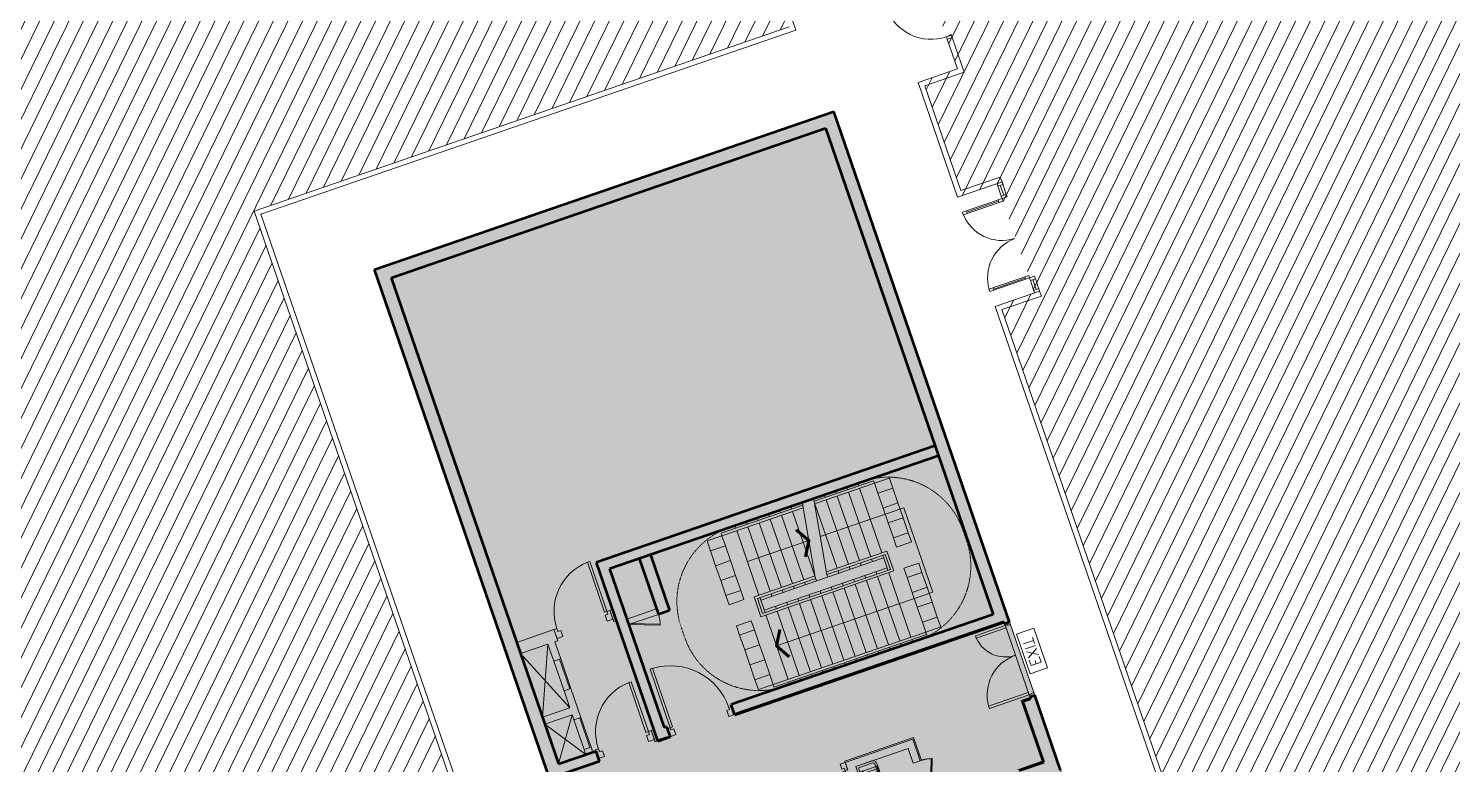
# Model space of a CAD drawing. Extents: x 760773 to 1075934, y 719259 to 1013331.
# Drawn here: x 786319 to 813438, y 795023 to 809051 of the extents above; entities that cross this region are included whole.
import ezdxf

# ---------------------------------------------------------------- set-up
doc = ezdxf.new("R2010")
doc.units = 0
doc.header["$MEASUREMENT"] = 0
doc.linetypes.add('DGN2', pattern=[0.82956, 0.41478, -0.41478])
doc.linetypes.add('DGN3', pattern=[1.24434, 0.82956, -0.41478])
for name, color, linetype, lineweight in [('-INT SLAB', 7, 'Continuous', 0), ('27', 7, 'Continuous', 0), ('72471 FF-FUR', 9, 'Continuous', 30), ('A-Door', 4, 'Continuous', 0), ('A-DOOR-1', 4, 'Continuous', 0), ('A-WALL', 2, 'Continuous', 0), ('F45NOT', 1, 'Continuous', 0), ('spare0', 7, 'Continuous', 0), ('spare5', 7, 'Continuous', 0)]:
    doc.layers.add(name, color=color, linetype=linetype, lineweight=lineweight)
doc.layers.add('e-b-shell', color=253, linetype='Continuous')
doc.styles.add('MONOTXT', font='romans.shx')
pattern_1 = [(244, (811611.96, 819556.77), (224.6985, -109.5928), [])]

# ---------------------------------------------------------------- blocks, each defined once
blk = doc.blocks.new('AnonymousCell17')
at = {"layer": 'e-b-shell', "lineweight": 0, "flags": 128}
for points in [[(0.359, 0.362), (0.31, 0.504), (0.216, 0.471), (0.248, 0.377), (0.295, 0.393), (0.312, 0.346), (0.359, 0.362)], [(0.588, -0.457), (0.551, -0.47), (0.274, 0.333), (0.312, 0.346), (0.588, -0.457)], [(-0.539, 0.053), (-0.588, 0.195), (-0.493, 0.227), (-0.461, 0.133), (-0.508, 0.116), (-0.492, 0.069), (-0.539, 0.053)]]:
    blk.add_lwpolyline(points, dxfattribs=at)
at = {"layer": 'e-b-shell', "lineweight": 0}
blk.add_arc((0.312, 0.346), 0.85, 199.0003, 286.2969, dxfattribs=at)
blk = doc.blocks.new('AnonymousCell20')
at = {"layer": 'e-b-shell', "lineweight": 0, "flags": 128}
for points in [[(0.057, 0.844), (0.151, 0.877), (0.168, 0.829), (0.12, 0.813), (0.116, 0.827), (0.068, 0.811), (0.057, 0.844)], [(0.068, 0.811), (-0.499, 0.616), (-0.482, 0.568), (0.085, 0.764), (0.068, 0.811)], [(0.524, -0.513), (-0.232, -0.773), (-0.249, -0.726), (0.508, -0.465), (0.524, -0.513)], [(0.536, -0.546), (0.63, -0.513), (0.614, -0.466), (0.567, -0.482), (0.571, -0.496), (0.524, -0.513), (0.536, -0.546)]]:
    blk.add_lwpolyline(points, dxfattribs=at)
at = {"layer": 'e-b-shell', "lineweight": 0}
for centre, radius, start, end in [((0.069, 0.811), 0.6, 199.015, 289.0257), ((0.524, -0.513), 0.8, 109.0055, 195.427)]:
    blk.add_arc(centre, radius, start, end, dxfattribs=at)
blk = doc.blocks.new('CLSINK2')
at = {"layer": 'e-b-shell', "lineweight": 0}
for p, q in [((0.052, 0.133), (0.122, -0.073)), ((0.054, 0.125), (0.33, 0.22)), ((0.071, 0.078), (0.347, 0.173)), ((0.087, 0.03), (0.363, 0.125)), ((0.103, -0.017), (0.379, 0.078)), ((0.12, -0.065), (0.396, 0.03)), ((0.298, 0.247), (0.387, -0.012)), ((0.328, 0.228), (0.398, 0.023))]:
    blk.add_line(p, q, dxfattribs=at)
at = {"layer": 'e-b-shell', "lineweight": 0, "flags": 128}
for points in [[(0.234, 0.319), (-0.073, 0.213), (0.073, -0.213), (0.38, -0.107)], [(0.234, 0.278), (-0.025, 0.189), (0.097, -0.164), (0.356, -0.075)], [(0.329, 0.272), (0.427, -0.012)], [(0.013, 0.118), (0.024, 0.088), (0.011, 0.084), (0.001, 0.114), (0.013, 0.118)], [(0.064, 0.125), (0.068, 0.114), (0.02, 0.098), (0.016, 0.109), (0.064, 0.125)], [(0.073, -0.055), (0.083, -0.085), (0.071, -0.089), (0.06, -0.059), (0.073, -0.055)], [(0.123, -0.048), (0.127, -0.059), (0.08, -0.075), (0.076, -0.064), (0.123, -0.048)]]:
    blk.add_lwpolyline(points, dxfattribs=at)
at = {"layer": 'e-b-shell', "lineweight": 0}
for radius in [0.0286, 0.0198]:
    blk.add_circle((0.083, 0.029), radius, dxfattribs=at)
for centre, radius, start, end in [((0.258, 0.247), 0.075, 18.9985, 108.9985), ((0.25, 0.231), 0.05, 18.9985, 108.9985), ((0.339, -0.028), 0.05, 288.9985, 18.9985), ((0.356, -0.036), 0.075, 288.9985, 18.9985)]:
    blk.add_arc(centre, radius, start, end, dxfattribs=at)
blk = doc.blocks.new('AnonymousCell21')
at = {"layer": 'e-b-shell', "lineweight": 0, "flags": 128}
for points in [[(0.216, 0.855), (0.171, 0.84), (0.498, -0.111), (0.543, -0.095), (0.216, 0.855)], [(0.599, -0.076), (0.657, -0.244), (0.545, -0.283), (0.507, -0.171), (0.562, -0.151), (0.543, -0.095), (0.599, -0.076)], [(-0.465, -0.443), (-0.407, -0.61), (-0.295, -0.572), (-0.333, -0.46), (-0.389, -0.479), (-0.409, -0.423), (-0.465, -0.443)]]:
    blk.add_lwpolyline(points, dxfattribs=at)
at = {"layer": 'e-b-shell', "lineweight": 0}
blk.add_arc((0.543, -0.095), 1.006, 111.7031, 198.9997, dxfattribs=at)
blk = doc.blocks.new('AnonymousCell22')
at = {"layer": 'e-b-shell', "lineweight": 0, "flags": 128}
for points in [[(0.216, 0.855), (0.171, 0.84), (0.498, -0.111), (0.543, -0.095), (0.216, 0.855)], [(0.599, -0.076), (0.657, -0.244), (0.545, -0.283), (0.507, -0.171), (0.562, -0.151), (0.543, -0.095), (0.599, -0.076)], [(-0.465, -0.443), (-0.407, -0.61), (-0.295, -0.572), (-0.333, -0.46), (-0.389, -0.479), (-0.409, -0.423), (-0.465, -0.443)]]:
    blk.add_lwpolyline(points, dxfattribs=at)
at = {"layer": 'e-b-shell', "lineweight": 0}
blk.add_arc((0.543, -0.095), 1.006, 111.7031, 198.9997, dxfattribs=at)
blk = doc.blocks.new('AnonymousCell25')
at = {"layer": 'e-b-shell', "lineweight": 0, "flags": 128}
for points in [[(-0.808, 0.62), (-0.763, 0.635), (-0.378, -0.482), (-0.423, -0.497), (-0.808, 0.62)], [(0.75, -0.093), (0.801, -0.245), (0.689, -0.284), (0.651, -0.172), (0.706, -0.152), (0.694, -0.112), (0.75, -0.093)], [(-0.479, -0.516), (-0.428, -0.668), (-0.316, -0.629), (-0.354, -0.518), (-0.41, -0.537), (-0.423, -0.497), (-0.479, -0.516)]]:
    blk.add_lwpolyline(points, dxfattribs=at)
at = {"layer": 'e-b-shell', "lineweight": 0}
blk.add_arc((-0.423, -0.497), 1.181, 19.0039, 106.703, dxfattribs=at)
blk = doc.blocks.new('E1')
at = {"color": 0, "linetype": 'ByBlock', "lineweight": -2, "extrusion": (0, 0, -1), "flags": 128}
blk.add_lwpolyline([(0.004, 0), (-0.004, 0), (-0.004, -0.0035), (0.004, -0.0035), (0.004, 0)], dxfattribs=at)
at = {"color": 0, "linetype": 'ByBlock', "lineweight": -2, "style": 'MONOTXT'}
blk.add_text('EXIT', height=0.002, rotation=359.9989, dxfattribs=at).set_placement((-0.00293, -0.00283))
blk = doc.blocks.new('A$C65D22729')
at = {"layer": 'A-Door', "color": 4, "linetype": 'Continuous', "lineweight": 0, "ltscale": 0.001}
for p, q in [((820, -175), (180, -175)), ((820, -1725), (180, -1725))]:
    blk.add_line(p, q, dxfattribs=at)
at = {"layer": 'A-Door', "color": 4, "linetype": 'Continuous', "lineweight": 0, "ltscale": 0.001, "flags": 128}
for points in [[(0, -100), (100, -100), (100, -150), (0, -150), (0, -100)], [(100, -150), (100, -200), (900, -200), (900, -150), (100, -150)], [(0, -1750), (0, -1800), (100, -1800), (100, -1750), (0, -1750)], [(100, -1750), (100, -1700), (900, -1700), (900, -1750), (100, -1750)]]:
    blk.add_lwpolyline(points, dxfattribs=at)
for points in [[(100, -200), (180, -200), (180, -150), (100, -150)], [(900, -200), (820, -200), (820, -150), (900, -150)], [(100, -1700), (180, -1700), (180, -1750), (100, -1750)], [(900, -1700), (820, -1700), (820, -1750), (900, -1750)]]:
    blk.add_lwpolyline(points, close=True, dxfattribs=at)
at = {"layer": 'A-Door', "color": 4, "linetype": 'Continuous', "lineweight": 0, "ltscale": 0.001}
for centre, start, end in [((100, -150), 271.3024, 358.2101), ((100, -1750), 1.7899, 88.6976)]:
    blk.add_arc(centre, 800, start, end, dxfattribs=at)

msp = doc.modelspace()

# ---------------------------------------------------------------- hatches: boundary and pattern name
at = {"layer": '27', "lineweight": 0, "true_color": 0x636466}
h = msp.add_hatch(dxfattribs=at)
h.set_pattern_fill('ANSI31', color=251, scale=2000)
h.set_pattern_definition(pattern_1)
edge = h.paths.add_edge_path()
edge.add_line((802798.75843, 809659.42392), (802447.28297, 809538.40122))
edge.add_line((802447.28297, 809538.40122), (800420.58607, 815424.36497))
edge.add_line((800420.58607, 815424.36497), (800773.95083, 815546.03534))
edge.add_line((800773.95083, 815546.03534), (811375.80732, 819196.54728))
edge.add_line((811375.80732, 819196.54728), (820638.16916, 792296.69504))
edge.add_line((820638.16916, 792296.69504), (810036.31267, 788646.18309))
edge.add_line((810036.31267, 788646.18309), (808978.81622, 791717.37582))
edge.add_arc((808980.70725, 791718.02695), 2, 108.999924295, 198.999999837, ccw=False)
edge.add_line((808980.05612, 791719.91799), (809635.30035, 791945.5357))
edge.add_line((809635.30035, 791945.5357), (808918.95488, 794026.0352))
edge.add_line((808918.95488, 794026.0352), (808263.68596, 793800.40802))
edge.add_arc((808263.03482, 793802.29906), 2, 198.999999841, 289.000000007, ccw=False)
edge.add_line((808261.14378, 793801.64792), (804823.776, 803784.48891))
edge.add_arc((804825.66704, 803785.14005), 2, 108.999706651, 198.999999837, ccw=False)
edge.add_line((804825.01591, 803787.03109), (805480.26138, 804012.64645))
edge.add_line((805480.26138, 804012.64645), (804763.98159, 806092.79284))
edge.add_line((804763.98159, 806092.79284), (804108.76226, 805867.18273))
edge.add_arc((804108.11112, 805869.07377), 2, 198.999999845, 289.000000003, ccw=False)
edge.add_line((804106.22009, 805868.42263), (803354.65336, 808051.1309))
edge.add_arc((803356.5444, 808051.78204), 2, 108.999987576, 198.999999841, ccw=False)
edge.add_line((803355.89326, 808053.67308), (804011.13741, 808279.29157))
edge.add_line((804011.13741, 808279.29157), (803457.7846, 809886.34483))
edge.add_line((803457.7846, 809886.34483), (802800.64947, 809660.07505))
h = msp.add_hatch(dxfattribs=at)
h.set_pattern_fill('ANSI31', color=251, scale=2000)
h.set_pattern_definition(pattern_1)
h.paths.add_polyline_path([(801994.60271, 810545.9248), (800481.77299, 810025.01575), (800807.33131, 809079.4979), (790618.82767, 805571.41801), (794761.71859, 793539.58913), (784100.16858, 789868.52306), (777964.13202, 807693.61087), (800326.03156, 815391.80729)])
at = {"layer": 'spare5', "linetype": 'Continuous', "true_color": 0x7f7f7f}
msp.add_hatch(color=8, dxfattribs=at).paths.add_polyline_path([(798530.57828, 788121.87453), (792906.48599, 804455.65598), (801652.68868, 807467.21508), (807276.79282, 791133.36317)])

# ---------------------------------------------------------------- linework, layer by layer
at = {"layer": '-INT SLAB', "color": 4, "linetype": 'Continuous', "lineweight": 0, "ltscale": 0.001}
msp.add_line((804910.83506, 797696.37587), (805386.31702, 796315.34783), dxfattribs=at)
msp.add_line((804910.83506, 797696.37587), (805386.31702, 796315.34783), dxfattribs=at)
at = {"layer": '72471 FF-FUR', "lineweight": 0, "ltscale": 0.001, "flags": 128}
msp.add_lwpolyline([(805794.87459, 795435.48313), (805566.97653, 796097.34718)], dxfattribs=at)
at = {"layer": 'A-Door', "color": 4, "linetype": 'Continuous', "lineweight": 0, "ltscale": 0.001}
for p, q in [((804845.40058, 805856.41618), (804764.00857, 806092.79204)), ((804826.36377, 806061.39353), (804891.47989, 805872.28255)), ((804939.95242, 805888.97298), (804858.55723, 806125.35913)), ((805480.25962, 804012.65156), (805398.86742, 804249.03176)), ((805510.08862, 804075.79727), (805444.96793, 804264.90668)), ((805574.80798, 804045.21854), (805493.41925, 804281.58857))]:
    msp.add_line(p, q, dxfattribs=at)
at = {"layer": 'A-Door', "color": 4, "linetype": 'Continuous', "lineweight": 0, "ltscale": 0.001, "flags": 128}
for points in [[(803894.18367, 808926.10577), (803799.63166, 808893.54891), (803815.9101, 808846.27291), (803910.4621, 808878.82977), (803890.92799, 808935.56097)], [(803890.92799, 808935.56097), (803843.65198, 808919.28254), (803846.90767, 808909.82734), (803894.18367, 808926.10577)]]:
    msp.add_lwpolyline(points, dxfattribs=at)
at = {"layer": 'A-Door', "color": 4, "linetype": 'Continuous', "lineweight": 0, "ltscale": 0.001}
for points in [[(804858.55683, 806125.35898), (804874.83544, 806078.08431), (804780.28325, 806045.52611), (804764.00464, 806092.80078)], [(805574.81313, 804045.2045), (805558.53453, 804092.47917), (805463.98234, 804059.92097), (805480.26095, 804012.6463)]]:
    msp.add_lwpolyline(points, close=True, dxfattribs=at)
msp.add_arc((803506.61989, 809744.51698), 900.00142, 198.999998447, 288.999998447, dxfattribs=at)
at = {"layer": 'A-DOOR-1', "linetype": 'ByBlock', "lineweight": 0, "ltscale": 1.000002}
msp.add_line((805501.82056, 796286.6804), (805469.26369, 796381.23241), dxfattribs=at)
msp.add_line((805501.82056, 796286.6804), (805469.26369, 796381.23241), dxfattribs=at)
at = {"layer": 'A-DOOR-1', "linetype": 'ByBlock', "lineweight": 0, "ltscale": 1.000002, "flags": 128}
for points in [[(804907.61913, 797705.59162), (805002.15686, 797738.08253), (805018.5119, 797690.83583), (804971.12484, 797674.49803), (804966.30525, 797688.62574), (804919.01422, 797672.48987), (804907.61913, 797705.59162)], [(805386.24739, 796315.59889), (805480.70632, 796348.02824), (805464.52612, 796395.53844), (805417.27942, 796379.1834), (805422.099, 796365.05568), (805374.8523, 796348.70064), (805386.24739, 796315.59889)]]:
    msp.add_lwpolyline(points, dxfattribs=at)
at = {"layer": 'A-WALL', "color": 2, "linetype": 'Continuous', "lineweight": 0, "ltscale": 0.001}
for p, q in [((790745.93692, 805509.42129), (800934.44886, 809017.50491)), ((804011.13741, 808279.29157), (803815.91033, 808846.27299)), ((804137.59477, 808219.18806), (803910.46213, 808878.82978)), ((803259.45032, 808020.46507), (804011.13741, 808279.29157)), ((803386.55894, 807958.47001), (804136.35486, 808216.64589)), ((804012.32128, 805833.96535), (803259.45035, 808020.46508)), ((803386.55897, 807958.47002), (804074.31627, 805961.074)), ((804858.56073, 806125.34896), (804012.32128, 805833.96535)), ((804826.00359, 806219.90071), (804074.31631, 805961.07402)), ((804858.56073, 806125.34896), (804826.00359, 806219.90071)), ((795832.97494, 790735.59016), (790745.93692, 805509.42129)), ((792939.11301, 804361.13168), (792906.55619, 804455.68354)), ((804728.57236, 803753.82487), (805574.81148, 804045.20837)), ((804855.67824, 803691.82887), (805607.3683, 803950.65652)), ((805607.3683, 803950.65652), (805574.81148, 804045.20837)), ((808167.36318, 793766.85117), (804728.57236, 803753.82487)), ((804855.68099, 803691.82982), (808229.35821, 793893.95984)), ((803645.07627, 801680.59696), (803606.00803, 801794.05937)), ((795022.756, 798309.79319), (794990.19919, 798404.34505)), ((805827.43146, 795340.93112), (805794.87459, 795435.48313))]:
    msp.add_line(p, q, dxfattribs=at)
for points in [[(800934.44982, 809017.50214), (800608.88166, 809963.02071), (802027.15952, 810451.37294)], [(800807.33988, 809079.50085), (790618.82767, 805571.41801), (795705.86627, 790797.5852)]]:
    msp.add_lwpolyline(points, dxfattribs=at)
msp.add_arc((804135.70373, 808218.53693), 2, 289.000030235, 18.99998242, dxfattribs=at)
at = {"layer": 'spare0', "color": 1, "linetype": 'Continuous', "lineweight": 53}
for p, q in [((792906.55619, 804455.68354), (801652.61848, 807467.18753)), ((805002.79244, 797737.66584), (801652.61848, 807467.18753)), ((793224.31586, 804300.69388), (801497.64731, 807149.42896)), ((801497.64731, 807149.42896), (803646.3972, 800909.04449)), ((796256.61448, 794726.40481), (792906.55619, 804455.68354)), ((793224.31586, 804300.69388), (796414.88619, 795034.65709)), ((803581.28362, 801098.14822), (797128.11608, 798876.14624)), ((803646.39725, 800909.04451), (797382.33344, 798752.15611)), ((803646.3972, 800909.04449), (804688.2054, 797883.38164)), ((797949.64464, 798947.49686), (798315.90532, 797883.78726)), ((798162.38633, 799020.74964), (798528.64702, 797957.04005)), ((797128.11608, 798876.14624), (798300.15805, 795472.28919)), ((797382.33344, 798752.15611), (798424.14164, 795726.49326)), ((798528.64702, 797957.04005), (798315.90532, 797883.78726)), ((804688.2054, 797883.38164), (799701.22843, 796166.22915)), ((804895.30997, 797743.16929), (799766.34203, 795977.12543)), ((804908.34312, 797705.31869), (804895.30997, 797743.1693)), ((804908.34312, 797705.31869), (804895.30997, 797743.16929)), ((805002.79247, 797737.66585), (804908.34312, 797705.31869)), ((805257.92747, 796228.66942), (805399.70312, 796277.48524)), ((805656.73799, 795070.42609), (805257.92747, 796228.66942)), ((805386.74437, 796315.12105), (805481.29294, 796347.87)), ((805386.74437, 796315.12105), (805399.70312, 796277.48524)), ((805974.51285, 794915.4378), (805481.29294, 796347.87)), ((799766.34203, 795977.12543), (799701.22843, 796166.22915)), ((798471.43875, 795742.77895), (798424.14164, 795726.49326)), ((798471.43875, 795742.77895), (798536.551, 795553.67476)), ((798536.551, 795553.67476), (798300.16143, 795472.27937)), ((796414.88619, 795034.65709), (797123.99607, 795278.82423)), ((797123.99607, 795278.82423), (797189.11061, 795089.72084)), ((796338.16621, 794796.71632), (797189.11061, 795089.72084)), ((805183.97984, 794907.64478), (805656.73799, 795070.42609))]:
    msp.add_line(p, q, dxfattribs=at)
at = {"layer": 'spare0', "color": 40, "linetype": 'Continuous', "lineweight": 13, "true_color": 0xffd224}
for p, q in [((801279.9421, 800041.06626), (802412.09499, 800430.8943)), ((801289.64639, 799991.52669), (802428.37339, 800383.61837)), ((802412.09499, 800430.8943), (802428.37339, 800383.61837)), ((799507.1773, 799430.38628), (801066.192, 799967.19238)), ((799523.45555, 799383.11029), (801073.15058, 799916.70741)), ((799523.45555, 799383.11029), (799507.1773, 799430.38628)), ((801515.49405, 798693.48236), (802666.15583, 799089.68278)), ((801524.17438, 798643.59024), (802635.15841, 799026.12865)), ((802635.15841, 799026.12865), (802732.82978, 798742.4734)), ((802666.15583, 799089.68278), (802796.38433, 798711.47577)), ((802796.38433, 798711.47577), (800267.11868, 797840.58901)), ((802732.82978, 798742.4734), (800298.1164, 797904.14325)), ((800136.89265, 798218.79687), (801298.95316, 798618.92214)), ((800200.44688, 798187.79914), (801311.43246, 798570.33809)), ((800136.89549, 798218.78861), (800267.12152, 797840.58075)), ((800200.44962, 798187.79119), (800298.11914, 797904.13529)), ((803405.01586, 797547.24288), (800500, 796546.97565)), ((803421.29427, 797499.96694), (800516.27825, 796499.69966)), ((803405.01586, 797547.24288), (803421.29427, 797499.96694)), ((800516.27825, 796499.69966), (800500, 796546.97565))]:
    msp.add_line(p, q, dxfattribs=at)
at = {"layer": 'spare0', "color": 7, "linetype": 'Continuous', "lineweight": 0}
for p, q in [((801918.1677, 800260.82301), (801901.79485, 800308.37374)), ((802130.9102, 800334.07547), (802114.53712, 800381.62683)), ((802570.7014, 799056.81553), (802147.18845, 800286.79948)), ((801063.59597, 799978.28149), (801050.83344, 800015.34698)), ((801282.13593, 800034.69474), (801263.57379, 800088.60367)), ((801524.17438, 798643.59024), (801282.13593, 800034.69474)), ((801492.68395, 800114.3185), (801476.31414, 800161.86036)), ((801932.47564, 798837.05911), (801508.96282, 800067.04273)), ((801705.42582, 800187.57076), (801689.05449, 800235.11705)), ((802145.21755, 798910.31125), (801721.70469, 800140.29498)), ((802357.95947, 798983.56339), (801934.44657, 800213.54723)), ((800429.05892, 799747.8122), (800412.61239, 799795.5769)), ((800641.80083, 799821.06434), (800625.35273, 799868.83359)), ((801081.50796, 798544.05056), (800658.0797, 799773.78857)), ((800854.54275, 799894.31648), (800838.09309, 799942.09028)), ((801294.24988, 798617.30269), (800870.82163, 799847.04071)), ((801303.29332, 798593.97611), (801060.22103, 799991.02289)), ((801719.73371, 798763.80697), (801296.22093, 799993.79048)), ((801398.30969, 799367.02576), (802990.07091, 799915.1131)), ((802990.07091, 799915.1131), (803543.54397, 798307.71061)), ((799790.83316, 799528.05579), (799774.39133, 799575.80682)), ((800230.54028, 798251.042), (799807.11203, 799480.78001)), ((800003.57508, 799601.30792), (799987.13168, 799649.06351)), ((800443.2822, 798324.29413), (800019.85395, 799554.03215)), ((800216.317, 799674.56006), (800199.87203, 799722.32021)), ((800656.02412, 798397.54628), (800232.59587, 799627.28429)), ((800868.76604, 798470.79841), (800445.33778, 799700.53642)), ((801182.02062, 799292.56286), (800011.82062, 798889.86286)), ((802604.16223, 798962.57494), (800264.00112, 798156.80142)), ((802375.14205, 798936.59879), (802391.42031, 798889.32281)), ((802587.88398, 799009.85093), (802685.55349, 798726.19504)), ((802669.27523, 798773.47102), (800329.11413, 797967.69749)), ((801736.9163, 798716.84237), (801753.19455, 798669.5664)), ((801949.65822, 798790.09451), (801965.93647, 798742.81853)), ((802162.40014, 798863.34665), (802178.67839, 798816.07067)), ((802472.81157, 798652.9429), (802456.53332, 798700.21888)), ((802700.92742, 798678.60767), (803123.82155, 797450.42088)), ((800885.94862, 798423.83382), (800902.22688, 798376.55783)), ((801098.69054, 798497.08596), (801114.96879, 798449.80997)), ((801303.29332, 798593.97611), (801327.71072, 798523.06211)), ((801524.17438, 798643.59024), (801540.45263, 798596.31425)), ((801621.8439, 798359.93434), (801605.56564, 798407.21032)), ((801834.58582, 798433.18649), (801818.30756, 798480.46246)), ((801849.95975, 798385.59912), (802272.85394, 797157.41214)), ((802047.32774, 798506.43862), (802031.04948, 798553.71461)), ((802062.70166, 798458.85125), (802485.59584, 797230.66433)), ((802260.06966, 798579.69076), (802243.7914, 798626.96674)), ((802275.44359, 798532.10339), (802698.33775, 797303.91652)), ((802488.1855, 798605.35553), (802911.07965, 797377.1687)), ((800247.72287, 798204.0774), (800345.39238, 797920.4215)), ((800460.46479, 798277.32954), (800476.74304, 798230.05355)), ((800565.42062, 797282.26286), (803543.52062, 798307.66286)), ((800673.2067, 798350.58168), (800689.48496, 798303.3057)), ((800770.87622, 798066.92579), (800754.59797, 798114.20177)), ((800983.61814, 798140.17793), (800967.33989, 798187.45391)), ((801196.36006, 798213.43006), (801180.08181, 798260.70604)), ((801211.73398, 798165.84269), (801634.62822, 796937.65559)), ((801409.10198, 798286.68221), (801392.82372, 798333.95818)), ((801424.47591, 798239.09484), (801847.37013, 797010.90778)), ((801637.21782, 798312.34697), (802060.11203, 797084.15996)), ((800783.66061, 796644.64686), (800360.76631, 797872.83414)), ((800558.13431, 797993.67365), (800541.85605, 798040.94963)), ((800573.50823, 797946.08628), (800996.40252, 796717.89904)), ((800786.25015, 798019.33842), (801209.14442, 796791.15123)), ((800998.99207, 798092.59056), (801421.88632, 796864.40341)), ((802925.05011, 797329.15418), (802941.32837, 797281.8782)), ((803140.09981, 797403.14489), (803156.35927, 797355.92348)), ((802074.08244, 797036.14563), (802090.3607, 796988.86964)), ((802286.82436, 797109.39776), (802303.10261, 797062.12178)), ((802499.56627, 797182.6499), (802515.84454, 797135.37393)), ((802712.3082, 797255.90204), (802728.58645, 797208.62606)), ((801435.85669, 796816.3892), (801452.13494, 796769.11323)), ((801648.5986, 796889.64135), (801664.87686, 796842.36537)), ((801861.34053, 796962.89349), (801877.61878, 796915.6175)), ((800797.63092, 796596.63279), (800813.90918, 796549.35681)), ((801010.37285, 796669.88492), (801026.6511, 796622.60895)), ((801223.11477, 796743.13707), (801239.39302, 796695.86109))]:
    msp.add_line(p, q, dxfattribs=at)
at = {"layer": 'spare0', "color": 7, "linetype": 'DGN2', "lineweight": 0}
for p, q in [((804116.6174, 799484.56874), (804181.71135, 799295.52219)), ((798749.87568, 797636.65137), (798814.96963, 797447.60482))]:
    msp.add_line(p, q, dxfattribs=at)
at = {"layer": 'spare0', "color": 6, "linetype": 'Continuous', "lineweight": 13}
for p, q in [((797390.19006, 797961.45044), (797437.46733, 797977.72495)), ((797390.19006, 797961.45044), (797463.44273, 797748.70926)), ((795617.25187, 797351.14228), (796326.41092, 797595.25996)), ((796326.41092, 797595.25996), (796399.66417, 797382.51828)), ((797463.44273, 797748.70926), (797510.71999, 797764.9838)), ((795690.50669, 797138.40067), (796210.61165, 797317.43957)), ((796210.61165, 797317.43957), (796322.15028, 796993.50774)), ((796342.98798, 797363.00828), (796399.66417, 797382.51828)), ((796342.98798, 797363.00828), (796454.52295, 797039.08706)), ((796322.15028, 796993.50774), (796454.52295, 797039.08706)), ((796517.49111, 796426.19658), (796649.86454, 796471.77615)), ((796517.49111, 796426.19658), (796628.93982, 796102.52593)), ((796649.86454, 796471.77615), (796839.46762, 795921.12755)), ((796108.84896, 795923.44346), (796628.93982, 796102.52593)), ((796154.42861, 795791.0709), (796674.51935, 795970.15332)), ((796674.51935, 795970.15332), (796707.09453, 795875.54809)), ((796707.09453, 795875.54809), (796839.46762, 795921.12755)), ((798179.62813, 795668.75583), (798226.9054, 795685.03034)), ((798179.62813, 795668.75583), (798252.88079, 795456.01465)), ((798252.88079, 795456.01465), (798300.15805, 795472.28919)), ((803158.08096, 795505.68707), (801872.95782, 795063.17675)), ((803158.08096, 795505.68707), (803299.7064, 795094.37337)), ((796902.43536, 795308.23692), (797034.80811, 795353.81626)), ((796902.43536, 795308.23692), (796934.99217, 795213.68506)), ((797034.80811, 795353.81626), (797067.36474, 795259.26471)), ((803071.2878, 795327.73408), (802074.54033, 794984.52124)), ((803071.2878, 795327.73408), (803167.33373, 795048.79405)), ((801918.53693, 794930.804), (801872.95782, 795063.17675)), ((803167.33373, 795048.79405), (803299.7064, 795094.37337))]:
    msp.add_line(p, q, dxfattribs=at)
at = {"layer": 'spare0', "color": 41, "linetype": 'Continuous', "lineweight": 13, "true_color": 0xffd291}
for p, q in [((798279.27893, 797990.15811), (797711.97052, 797794.81832)), ((798315.90532, 797883.78726), (797748.59691, 797688.44747)), ((797748.59691, 797688.44747), (797748.87595, 797708.44553)), ((797748.59691, 797688.44747), (798348.53852, 797680.07625)), ((797748.87595, 797708.44553), (798348.48416, 797700.079)), ((796430.85807, 797030.93866), (796626.19746, 796463.62699)), ((796454.49605, 797039.0778), (796649.83545, 796471.76613)), ((796815.82994, 795912.9885), (797011.16933, 795345.67684)), ((796839.46793, 795921.12765), (797034.80732, 795353.81599)), ((803498.68543, 794535.47981), (803507.05196, 795135.08802)), ((803518.68349, 794535.20076), (803527.05471, 795135.14237))]:
    msp.add_line(p, q, dxfattribs=at)
at = {"layer": 'spare0', "color": 40, "linetype": 'Continuous', "lineweight": 0, "true_color": 0xffa824}
for p, q in [((804903.28427, 797719.44987), (799774.45861, 795953.55318)), ((805226.15031, 796244.16842), (805391.56404, 796301.12355)), ((805226.15031, 796244.16842), (805344.23769, 796284.82796)), ((805624.96085, 795085.92498), (805226.15031, 796244.16842)), ((799766.3727, 795977.03635), (799774.45861, 795953.55318)), ((798300.15805, 795472.28919), (798308.29722, 795448.65121)), ((798308.29722, 795448.65121), (798545.3522, 795530.27508)), ((798534.34397, 795559.71733), (798544.59617, 795529.94295)), ((798536.56992, 795553.61981), (798544.70912, 795529.98184)), ((803173.5797, 795537.4645), (801864.81866, 795086.81473)), ((803173.5797, 795537.4645), (803323.3498, 795102.4968)), ((796346.3055, 794773.07838), (797197.24989, 795066.08253)), ((797189.11061, 795089.72084), (797197.24989, 795066.08253)), ((801872.95782, 795063.17675), (801864.81866, 795086.81473)), ((803297.40328, 795093.58029), (803321.04466, 795101.72071)), ((803323.3498, 795102.4968), (803299.70612, 795094.37327)), ((805152.20278, 794923.14369), (805624.96085, 795085.92498))]:
    msp.add_line(p, q, dxfattribs=at)
at = {"layer": 'spare0', "color": 4, "linetype": 'Continuous', "lineweight": 0}
msp.add_line((804911.48372, 797696.17702), (805386.96494, 796315.15117), dxfattribs=at)
at = {"layer": 'spare0', "color": 254, "linetype": 'Continuous', "lineweight": 0, "true_color": 0xffd2b6}
for p, q in [((796108.84896, 795923.44346), (796210.61537, 797317.42876)), ((796628.93982, 796102.52593), (795690.40707, 797138.26411)), ((796674.51935, 795970.15332), (796414.88375, 795034.65625)), ((796154.42861, 795791.0709), (796934.99217, 795213.68506))]:
    msp.add_line(p, q, dxfattribs=at)
at = {"layer": 'spare0', "color": 40, "linetype": 'Continuous', "lineweight": 0, "true_color": 0xffd224}
msp.add_line((803408.52673, 797537.03051), (803424.80511, 797489.75519), dxfattribs=at)
at = {"layer": 'spare0', "color": 6, "linetype": 'Continuous', "lineweight": 0}
for p, q in [((796322.12338, 796993.49848), (796517.46277, 796426.18682)), ((796707.09525, 795875.54834), (796902.43464, 795308.23667))]:
    msp.add_line(p, q, dxfattribs=at)
at = {"layer": 'spare0', "color": 131, "linetype": 'Continuous', "lineweight": 0, "true_color": 0x94ffff, "flags": 128}
for points in [[(802780.05216, 800291.73743), (802496.3964, 800194.06752), (802431.46601, 800382.64025), (802715.12176, 800480.31016), (802780.05216, 800291.73743)], [(802877.72261, 800008.08186), (802594.06685, 799910.41195), (802496.39694, 800194.06771), (802780.05269, 800291.73762), (802877.72261, 800008.08186)], [(802975.39305, 799724.42629), (802691.73729, 799626.75638), (802594.06739, 799910.41214), (802877.72314, 800008.08205), (802975.39305, 799724.42629)], [(803073.0635, 799440.77072), (802789.40774, 799343.10081), (802691.73783, 799626.75656), (802975.39359, 799724.42648), (803073.0635, 799440.77072)], [(799307.08522, 799095.89902), (799590.74061, 799193.57), (799525.80949, 799382.14248), (799242.1541, 799284.4715), (799307.08522, 799095.89902)], [(799404.75566, 798812.24344), (799688.41105, 798909.91443), (799590.74007, 799193.56981), (799307.08468, 799095.89884), (799404.75566, 798812.24344)], [(803133.93993, 799263.97338), (802850.28417, 799166.30346), (802789.40828, 799343.10099), (803073.06403, 799440.77091), (803133.93993, 799263.97338)], [(799502.42611, 798528.58787), (799786.0815, 798626.25886), (799688.41051, 798909.91424), (799404.75513, 798812.24326), (799502.42611, 798528.58787)], [(803272.30578, 798862.12976), (802988.6504, 798764.45878), (803049.52696, 798587.66148), (803333.18235, 798685.33246), (803272.30578, 798862.12976)], [(803333.18181, 798685.33228), (803049.52642, 798587.6613), (803147.19741, 798304.00591), (803430.8528, 798401.67689), (803333.18181, 798685.33228)], [(799600.09656, 798244.9323), (799883.75194, 798342.60328), (799786.08096, 798626.25867), (799502.42557, 798528.58769), (799600.09656, 798244.9323)], [(803430.85226, 798401.67671), (803147.19687, 798304.00572), (803244.86785, 798020.35034), (803528.52324, 798118.02131), (803430.85226, 798401.67671)], [(799660.97258, 798068.13482), (799944.62797, 798165.8058), (799883.75141, 798342.6031), (799600.09602, 798244.93212), (799660.97258, 798068.13482)], [(803528.5227, 798118.02114), (803244.86732, 798020.35015), (803342.5383, 797736.69477), (803626.19369, 797834.36574), (803528.5227, 798118.02114)], [(799799.33844, 797666.2912), (800082.9942, 797763.96111), (800143.87009, 797587.16359), (799860.21434, 797489.49367), (799799.33844, 797666.2912)], [(799860.21487, 797489.49386), (800143.87063, 797587.16377), (800241.54054, 797303.50802), (799957.88478, 797205.8381), (799860.21487, 797489.49386)], [(803626.19315, 797834.36556), (803342.53776, 797736.69458), (803407.46888, 797548.1221), (803691.12426, 797645.79308), (803626.19315, 797834.36556)], [(799957.88532, 797205.83829), (800241.54108, 797303.5082), (800339.21098, 797019.85244), (800055.55523, 796922.18253), (799957.88532, 797205.83829)], [(800055.55576, 796922.18272), (800339.21152, 797019.85263), (800436.88143, 796736.19687), (800153.22568, 796638.52696), (800055.55576, 796922.18272)], [(800153.22621, 796638.52715), (800436.88197, 796736.19705), (800501.81236, 796547.62433), (800218.15661, 796449.95441), (800153.22621, 796638.52715)]]:
    msp.add_lwpolyline(points, dxfattribs=at)
at = {"layer": 'spare0', "color": 7, "linetype": 'Continuous', "lineweight": 70, "flags": 128}
for points in [[(801117.82062, 798981.66286), (801182.02062, 799292.56286), (800940.12062, 799497.96286)], [(800629.62062, 797593.06286), (800565.42062, 797282.26286), (800807.32062, 797076.86286)]]:
    msp.add_lwpolyline(points, dxfattribs=at)
at = {"layer": 'spare0', "color": 7, "linetype": 'DGN2', "lineweight": 0}
for centre, start, end in [((802697.24605, 798999.39223), 18.999998435, 112.858955611), ((800167.06005, 798128.17933), 105.141042834, 198.999998435), ((802764.57439, 798803.85655), 285.141042834, 18.999998435), ((800234.38817, 797932.64426), 198.999998435, 292.858955611)]:
    msp.add_arc(centre, 1500, start, end, dxfattribs=at)
at = {"layer": 'spare0', "color": 41, "linetype": 'DGN3', "lineweight": 0, "true_color": 0xffd291}
for centre, start, end in [((797748.59692, 797688.44748), 359.200581756, 18.999850809), ((803518.68348, 794535.20077), 89.200581742, 108.999850798)]:
    msp.add_arc(centre, 600, start, end, dxfattribs=at)
at = {"layer": 'spare0', "color": 41, "linetype": 'Continuous', "lineweight": 13, "true_color": 0xffd291}
for centre, start, end in [((797988.95461, 797697.00779), 357.304135638, 0.487850849), ((803510.12317, 794775.55846), 87.304135638, 90.487850809)]:
    msp.add_arc(centre, 359.98231, start, end, dxfattribs=at)
at = {"layer": 'spare5', "color": 8, "linetype": 'Continuous', "lineweight": 13, "true_color": 0x7f7f7f, "flags": 128}
msp.add_lwpolyline([(798530.57828, 788121.87453), (792906.41579, 804455.62843), (801652.61848, 807467.18753), (807276.78097, 791133.43363), (798530.57828, 788121.87453)], dxfattribs=at)

# ---------------------------------------------------------------- block references
at = {"color": 7, "linetype": 'Continuous', "lineweight": 0, "xscale": 999.9999999999975, "yscale": 999.9999999999975, "zscale": 999.9999999999975}
for name, p in [('AnonymousCell21', (796791.12062, 798037.46286)), ('AnonymousCell25', (798964.22062, 796221.56286)), ('AnonymousCell22', (797580.62062, 795744.86286)), ('AnonymousCell17', (801562.42062, 794559.36286)), ('CLSINK2', (802147.82062, 794771.76286))]:
    msp.add_blockref(name, p, dxfattribs=at)
at = {"color": 41, "linetype": 'Continuous', "lineweight": 0, "true_color": 0xffd291, "xscale": 999.9999999999975, "yscale": 999.9999999999975, "zscale": 999.9999999999975}
msp.add_blockref('AnonymousCell20', (804851.22062, 796861.16286), dxfattribs=at)
at = {"layer": 'A-Door', "color": 4, "linetype": 'Continuous', "lineweight": 0, "ltscale": 0.001, "rotation": 199.0000000025341}
msp.add_blockref('A$C65D22729', (805525.97534, 804187.03737), dxfattribs=at)
at = {"layer": 'F45NOT', "lineweight": 0, "ltscale": 0.001, "xscale": -100001.6818368595, "yscale": 100001.6817519915, "zscale": -100001.681794424, "rotation": 288.9989097594229}
msp.add_blockref('E1', (805596.2433, 797246.08492), dxfattribs=at)

doc.saveas('drawing.dxf')
